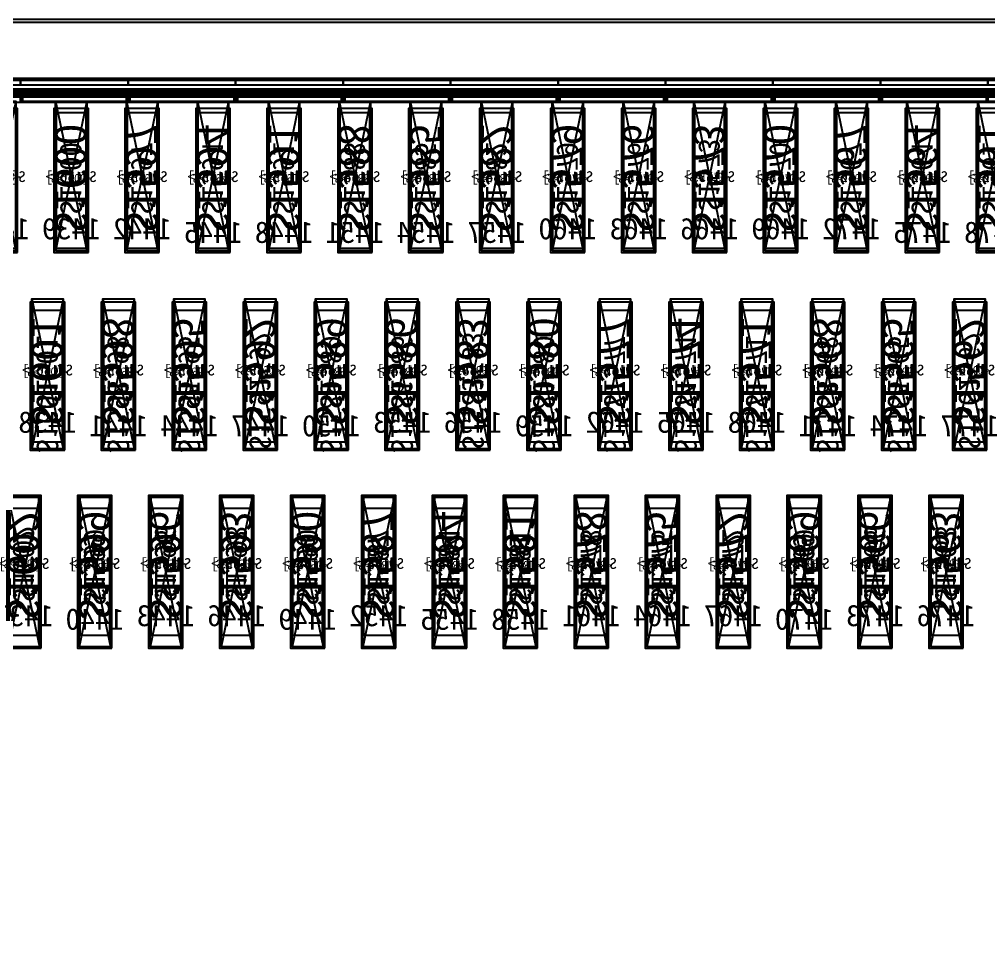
# Model space of a CAD drawing. Header units: millimetres. Extents: x 427 to 2444, y 137 to 817.
# Drawn here: x 1131.0962 to 1131.5471, y 301.2176 to 301.6514 of the extents above; entities that cross this region are included whole.
import ezdxf
from ezdxf.enums import TextEntityAlignment as Align

# ---------------------------------------------------------------- set-up
doc = ezdxf.new("R2010")
doc.units = ezdxf.units.MM
for name, color, linetype in [('L0', 211, 'Continuous'), ('L102', 91, 'Continuous'), ('L114', 213, 'Continuous'), ('L240', 60, 'Continuous'), ('L241', 200, 'Continuous'), ('L242', 51, 'Continuous'), ('L245', 53, 'Continuous'), ('L246', 93, 'Continuous'), ('L247', 13, 'Continuous'), ('L59', 140, 'Continuous'), ('L63', 4, 'Continuous'), ('L98', 150, 'Continuous')]:
    doc.layers.add(name, color=color, linetype=linetype)
doc.styles.add('txt', font='simhei.ttf')

# ---------------------------------------------------------------- blocks, each defined once
blk = doc.blocks.new('HX8394_F_PAD')
at = {"layer": 'L0'}
blk.add_lwpolyline([(-13.86, -0.4025), (-13.86, 0.4025), (13.86, 0.4025), (13.86, -0.4025), (-13.86, -0.4025)], close=True, dxfattribs=at)
at = {"layer": 'L241'}
blk.add_lwpolyline([(-13.9, -0.435), (-13.9, 0.435), (13.9, 0.435), (13.9, -0.435), (-13.9, -0.435)], close=True, dxfattribs=at)
at = {"layer": 'L242'}
for points in [[(4.091, 0.3285), (4.0895, 0.33), (4.0895, 0.392), (4.091, 0.3935), (4.104, 0.3935), (4.1055, 0.392), (4.1055, 0.33), (4.104, 0.3285), (4.091, 0.3285)], [(4.124, 0.3285), (4.1225, 0.33), (4.1225, 0.392), (4.124, 0.3935), (4.137, 0.3935), (4.1385, 0.392), (4.1385, 0.33), (4.137, 0.3285), (4.124, 0.3285)], [(4.157, 0.3285), (4.1555, 0.33), (4.1555, 0.392), (4.157, 0.3935), (4.17, 0.3935), (4.1715, 0.392), (4.1715, 0.33), (4.17, 0.3285), (4.157, 0.3285)], [(4.19, 0.3285), (4.1885, 0.33), (4.1885, 0.392), (4.19, 0.3935), (4.203, 0.3935), (4.2045, 0.392), (4.2045, 0.33), (4.203, 0.3285), (4.19, 0.3285)], [(4.223, 0.3285), (4.2215, 0.33), (4.2215, 0.392), (4.223, 0.3935), (4.236, 0.3935), (4.2375, 0.392), (4.2375, 0.33), (4.236, 0.3285), (4.223, 0.3285)], [(4.256, 0.3285), (4.2545, 0.33), (4.2545, 0.392), (4.256, 0.3935), (4.269, 0.3935), (4.2705, 0.392), (4.2705, 0.33), (4.269, 0.3285), (4.256, 0.3285)], [(4.289, 0.3285), (4.2875, 0.33), (4.2875, 0.392), (4.289, 0.3935), (4.302, 0.3935), (4.3035, 0.392), (4.3035, 0.33), (4.302, 0.3285), (4.289, 0.3285)], [(4.322, 0.3285), (4.3205, 0.33), (4.3205, 0.392), (4.322, 0.3935), (4.335, 0.3935), (4.3365, 0.392), (4.3365, 0.33), (4.335, 0.3285), (4.322, 0.3285)], [(4.355, 0.3285), (4.3535, 0.33), (4.3535, 0.392), (4.355, 0.3935), (4.368, 0.3935), (4.3695, 0.392), (4.3695, 0.33), (4.368, 0.3285), (4.355, 0.3285)], [(4.388, 0.3285), (4.3865, 0.33), (4.3865, 0.392), (4.388, 0.3935), (4.401, 0.3935), (4.4025, 0.392), (4.4025, 0.33), (4.401, 0.3285), (4.388, 0.3285)], [(4.421, 0.3285), (4.4195, 0.33), (4.4195, 0.392), (4.421, 0.3935), (4.434, 0.3935), (4.4355, 0.392), (4.4355, 0.33), (4.434, 0.3285), (4.421, 0.3285)], [(4.454, 0.3285), (4.4525, 0.33), (4.4525, 0.392), (4.454, 0.3935), (4.467, 0.3935), (4.4685, 0.392), (4.4685, 0.33), (4.467, 0.3285), (4.454, 0.3285)], [(4.487, 0.3285), (4.4855, 0.33), (4.4855, 0.392), (4.487, 0.3935), (4.5, 0.3935), (4.5015, 0.392), (4.5015, 0.33), (4.5, 0.3285), (4.487, 0.3285)], [(4.52, 0.3285), (4.5185, 0.33), (4.5185, 0.392), (4.52, 0.3935), (4.533, 0.3935), (4.5345, 0.392), (4.5345, 0.33), (4.533, 0.3285), (4.52, 0.3285)], [(4.102, 0.2385), (4.1005, 0.24), (4.1005, 0.302), (4.102, 0.3035), (4.115, 0.3035), (4.1165, 0.302), (4.1165, 0.24), (4.115, 0.2385), (4.102, 0.2385)], [(4.135, 0.2385), (4.1335, 0.24), (4.1335, 0.302), (4.135, 0.3035), (4.148, 0.3035), (4.1495, 0.302), (4.1495, 0.24), (4.148, 0.2385), (4.135, 0.2385)], [(4.168, 0.2385), (4.1665, 0.24), (4.1665, 0.302), (4.168, 0.3035), (4.181, 0.3035), (4.1825, 0.302), (4.1825, 0.24), (4.181, 0.2385), (4.168, 0.2385)], [(4.201, 0.2385), (4.1995, 0.24), (4.1995, 0.302), (4.201, 0.3035), (4.214, 0.3035), (4.2155, 0.302), (4.2155, 0.24), (4.214, 0.2385), (4.201, 0.2385)], [(4.234, 0.2385), (4.2325, 0.24), (4.2325, 0.302), (4.234, 0.3035), (4.247, 0.3035), (4.2485, 0.302), (4.2485, 0.24), (4.247, 0.2385), (4.234, 0.2385)], [(4.267, 0.2385), (4.2655, 0.24), (4.2655, 0.302), (4.267, 0.3035), (4.28, 0.3035), (4.2815, 0.302), (4.2815, 0.24), (4.28, 0.2385), (4.267, 0.2385)], [(4.3, 0.2385), (4.2985, 0.24), (4.2985, 0.302), (4.3, 0.3035), (4.313, 0.3035), (4.3145, 0.302), (4.3145, 0.24), (4.313, 0.2385), (4.3, 0.2385)], [(4.333, 0.2385), (4.3315, 0.24), (4.3315, 0.302), (4.333, 0.3035), (4.346, 0.3035), (4.3475, 0.302), (4.3475, 0.24), (4.346, 0.2385), (4.333, 0.2385)], [(4.366, 0.2385), (4.3645, 0.24), (4.3645, 0.302), (4.366, 0.3035), (4.379, 0.3035), (4.3805, 0.302), (4.3805, 0.24), (4.379, 0.2385), (4.366, 0.2385)], [(4.399, 0.2385), (4.3975, 0.24), (4.3975, 0.302), (4.399, 0.3035), (4.412, 0.3035), (4.4135, 0.302), (4.4135, 0.24), (4.412, 0.2385), (4.399, 0.2385)], [(4.432, 0.2385), (4.4305, 0.24), (4.4305, 0.302), (4.432, 0.3035), (4.445, 0.3035), (4.4465, 0.302), (4.4465, 0.24), (4.445, 0.2385), (4.432, 0.2385)], [(4.465, 0.2385), (4.4635, 0.24), (4.4635, 0.302), (4.465, 0.3035), (4.478, 0.3035), (4.4795, 0.302), (4.4795, 0.24), (4.478, 0.2385), (4.465, 0.2385)], [(4.498, 0.2385), (4.4965, 0.24), (4.4965, 0.302), (4.498, 0.3035), (4.511, 0.3035), (4.5125, 0.302), (4.5125, 0.24), (4.511, 0.2385), (4.498, 0.2385)], [(4.531, 0.2385), (4.5295, 0.24), (4.5295, 0.302), (4.531, 0.3035), (4.544, 0.3035), (4.5455, 0.302), (4.5455, 0.24), (4.544, 0.2385), (4.531, 0.2385)], [(4.113, 0.1485), (4.1115, 0.15), (4.1115, 0.212), (4.113, 0.2135), (4.126, 0.2135), (4.1275, 0.212), (4.1275, 0.15), (4.126, 0.1485), (4.113, 0.1485)], [(4.146, 0.1485), (4.1445, 0.15), (4.1445, 0.212), (4.146, 0.2135), (4.159, 0.2135), (4.1605, 0.212), (4.1605, 0.15), (4.159, 0.1485), (4.146, 0.1485)], [(4.179, 0.1485), (4.1775, 0.15), (4.1775, 0.212), (4.179, 0.2135), (4.192, 0.2135), (4.1935, 0.212), (4.1935, 0.15), (4.192, 0.1485), (4.179, 0.1485)], [(4.212, 0.1485), (4.2105, 0.15), (4.2105, 0.212), (4.212, 0.2135), (4.225, 0.2135), (4.2265, 0.212), (4.2265, 0.15), (4.225, 0.1485), (4.212, 0.1485)], [(4.245, 0.1485), (4.2435, 0.15), (4.2435, 0.212), (4.245, 0.2135), (4.258, 0.2135), (4.2595, 0.212), (4.2595, 0.15), (4.258, 0.1485), (4.245, 0.1485)], [(4.278, 0.1485), (4.2765, 0.15), (4.2765, 0.212), (4.278, 0.2135), (4.291, 0.2135), (4.2925, 0.212), (4.2925, 0.15), (4.291, 0.1485), (4.278, 0.1485)], [(4.311, 0.1485), (4.3095, 0.15), (4.3095, 0.212), (4.311, 0.2135), (4.324, 0.2135), (4.3255, 0.212), (4.3255, 0.15), (4.324, 0.1485), (4.311, 0.1485)], [(4.344, 0.1485), (4.3425, 0.15), (4.3425, 0.212), (4.344, 0.2135), (4.357, 0.2135), (4.3585, 0.212), (4.3585, 0.15), (4.357, 0.1485), (4.344, 0.1485)], [(4.377, 0.1485), (4.3755, 0.15), (4.3755, 0.212), (4.377, 0.2135), (4.39, 0.2135), (4.3915, 0.212), (4.3915, 0.15), (4.39, 0.1485), (4.377, 0.1485)], [(4.41, 0.1485), (4.4085, 0.15), (4.4085, 0.212), (4.41, 0.2135), (4.423, 0.2135), (4.4245, 0.212), (4.4245, 0.15), (4.423, 0.1485), (4.41, 0.1485)], [(4.443, 0.1485), (4.4415, 0.15), (4.4415, 0.212), (4.443, 0.2135), (4.456, 0.2135), (4.4575, 0.212), (4.4575, 0.15), (4.456, 0.1485), (4.443, 0.1485)], [(4.476, 0.1485), (4.4745, 0.15), (4.4745, 0.212), (4.476, 0.2135), (4.489, 0.2135), (4.4905, 0.212), (4.4905, 0.15), (4.489, 0.1485), (4.476, 0.1485)], [(4.509, 0.1485), (4.5075, 0.15), (4.5075, 0.212), (4.509, 0.2135), (4.522, 0.2135), (4.5235, 0.212), (4.5235, 0.15), (4.522, 0.1485), (4.509, 0.1485)], [(4.542, 0.1485), (4.5405, 0.15), (4.5405, 0.212), (4.542, 0.2135), (4.555, 0.2135), (4.5565, 0.212), (4.5565, 0.15), (4.555, 0.1485), (4.542, 0.1485)]]:
    blk.add_lwpolyline(points, close=True, dxfattribs=at)
at = {"layer": 'L247', "style": 'txt'}
for s, p in [('S1573', (4.2295, 0.362666)), ('S1561', (4.0975, 0.361)), ('S1564', (4.1305, 0.361)), ('S1567', (4.1635, 0.361)), ('S1570', (4.1965, 0.361)), ('S1576', (4.2625, 0.361)), ('S1579', (4.2955, 0.361)), ('S1582', (4.3285, 0.361)), ('S1585', (4.3615, 0.361)), ('S1588', (4.3945, 0.361)), ('S1591', (4.4275, 0.361)), ('S1594', (4.4605, 0.361)), ('S1597', (4.4935, 0.361)), ('S1600', (4.5265, 0.361)), ('S1562', (4.1085, 0.272666)), ('S1583', (4.3395, 0.272666)), ('S1592', (4.4385, 0.272666)), ('S1565', (4.1415, 0.271)), ('S1568', (4.1745, 0.271)), ('S1571', (4.2075, 0.271)), ('S1574', (4.2405, 0.271)), ('S1577', (4.2735, 0.271)), ('S1580', (4.3065, 0.271)), ('S1586', (4.3725, 0.271)), ('S1589', (4.4055, 0.271)), ('S1595', (4.4715, 0.271)), ('S1598', (4.5045, 0.271)), ('S1601', (4.5375, 0.271)), ('S1563', (4.1195, 0.182666)), ('S1566', (4.1525, 0.182666)), ('S1593', (4.4495, 0.182666)), ('S1596', (4.4825, 0.182666)), ('S1602', (4.5485, 0.182666)), ('S1569', (4.1855, 0.181)), ('S1572', (4.2185, 0.181)), ('S1575', (4.2515, 0.181)), ('S1578', (4.2845, 0.181)), ('S1581', (4.3175, 0.181)), ('S1584', (4.3505, 0.181)), ('S1587', (4.3835, 0.181)), ('S1590', (4.4165, 0.181)), ('S1599', (4.5155, 0.181))]:
    blk.add_text(s, height=0.01, rotation=90, dxfattribs=at).set_placement(p, align=Align.MIDDLE_CENTER)
blk = doc.blocks.new('NTBUMP_65X16')
at = {"layer": 'L242'}
blk.add_lwpolyline([(-0.008, -0.0325), (-0.008, 0.0325), (0.008, 0.0325), (0.008, -0.0325), (-0.008, -0.0325)], close=True, dxfattribs=at)
blk = doc.blocks.new('ILI9881C_AA_NTBUMP_PM_875UM')
at = {"layer": 'L241'}
blk.add_lwpolyline([(-13.92, -0.4375), (-13.92, 0.4375), (13.92, 0.4375), (13.92, -0.4375), (-13.92, -0.4375)], close=True, dxfattribs=at)
at = {"rotation": 180}
for p in [(4.0975, 0.365), (4.1305, 0.365), (4.1635, 0.365), (4.1965, 0.365), (4.2295, 0.365), (4.2625, 0.365), (4.2955, 0.365), (4.3285, 0.365), (4.3615, 0.365), (4.3945, 0.365), (4.4275, 0.365), (4.4605, 0.365), (4.4935, 0.365), (4.5265, 0.365), (4.1085, 0.275), (4.1415, 0.275), (4.1745, 0.275), (4.2075, 0.275), (4.2405, 0.275), (4.2735, 0.275), (4.3065, 0.275), (4.3395, 0.275), (4.3725, 0.275), (4.4055, 0.275), (4.4385, 0.275), (4.4715, 0.275), (4.5045, 0.275), (4.5375, 0.275), (4.1195, 0.185), (4.1525, 0.185), (4.1855, 0.185), (4.2185, 0.185), (4.2515, 0.185), (4.2845, 0.185), (4.3175, 0.185), (4.3505, 0.185), (4.3835, 0.185), (4.4165, 0.185), (4.4495, 0.185), (4.4825, 0.185), (4.5155, 0.185), (4.5485, 0.185)]:
    blk.add_blockref('NTBUMP_65X16', p, dxfattribs=at)
at = {"layer": 'L246', "style": 'txt'}
for s, p in [('S1561', (4.0975, 0.365)), ('S1564', (4.1305, 0.365)), ('S1567', (4.1635, 0.365)), ('S1570', (4.1965, 0.365)), ('S1573', (4.2295, 0.365)), ('S1576', (4.2625, 0.365)), ('S1579', (4.2955, 0.365)), ('S1582', (4.3285, 0.365)), ('S1585', (4.3615, 0.365)), ('S1588', (4.3945, 0.365)), ('S1591', (4.4275, 0.365)), ('S1594', (4.4605, 0.365)), ('S1597', (4.4935, 0.365)), ('S1600', (4.5265, 0.365)), ('S1562', (4.1085, 0.275)), ('S1565', (4.1415, 0.275)), ('S1568', (4.1745, 0.275)), ('S1571', (4.2075, 0.275)), ('S1574', (4.2405, 0.275)), ('S1577', (4.2735, 0.275)), ('S1580', (4.3065, 0.275)), ('S1583', (4.3395, 0.275)), ('S1586', (4.3725, 0.275)), ('S1589', (4.4055, 0.275)), ('S1592', (4.4385, 0.275)), ('S1595', (4.4715, 0.275)), ('S1598', (4.5045, 0.275)), ('S1601', (4.5375, 0.275)), ('S1563', (4.1195, 0.185)), ('S1566', (4.1525, 0.185)), ('S1569', (4.1855, 0.185)), ('S1572', (4.2185, 0.185)), ('S1575', (4.2515, 0.185)), ('S1578', (4.2845, 0.185)), ('S1581', (4.3175, 0.185)), ('S1584', (4.3505, 0.185)), ('S1587', (4.3835, 0.185)), ('S1590', (4.4165, 0.185)), ('S1593', (4.4495, 0.185)), ('S1596', (4.4825, 0.185)), ('S1599', (4.5155, 0.185)), ('S1602', (4.5485, 0.185))]:
    blk.add_text(s, height=0.015, rotation=90, dxfattribs=at).set_placement(p, align=Align.MIDDLE_CENTER)
for s, p in [('1478', (4.0975, 0.34)), ('1475', (4.1305, 0.34)), ('1472', (4.1635, 0.341666)), ('1469', (4.1965, 0.341666)), ('1466', (4.2295, 0.341666)), ('1463', (4.2625, 0.341666)), ('1460', (4.2955, 0.341666)), ('1457', (4.3285, 0.34)), ('1454', (4.3615, 0.34)), ('1451', (4.3945, 0.34)), ('1448', (4.4275, 0.34)), ('1445', (4.4605, 0.34)), ('1442', (4.4935, 0.341666)), ('1439', (4.5265, 0.341666)), ('1436', (4.5595, 0.341666)), ('1477', (4.1085, 0.25)), ('1474', (4.1415, 0.25)), ('1471', (4.1745, 0.25)), ('1468', (4.2075, 0.251666)), ('1465', (4.2405, 0.251666)), ('1462', (4.2735, 0.251666)), ('1459', (4.3065, 0.25)), ('1456', (4.3395, 0.251666)), ('1453', (4.3725, 0.251666)), ('1450', (4.4055, 0.25)), ('1447', (4.4385, 0.25)), ('1444', (4.4715, 0.25)), ('1441', (4.5045, 0.25)), ('1438', (4.5375, 0.251666)), ('1476', (4.1195, 0.161666)), ('1473', (4.1525, 0.161666)), ('1470', (4.1855, 0.16)), ('1467', (4.2185, 0.161666)), ('1464', (4.2515, 0.161666)), ('1461', (4.2845, 0.161666)), ('1458', (4.3175, 0.16)), ('1455', (4.3505, 0.16)), ('1452', (4.3835, 0.161666)), ('1449', (4.4165, 0.16)), ('1446', (4.4495, 0.161666)), ('1443', (4.4825, 0.161666)), ('1440', (4.5155, 0.16)), ('1437', (4.5485, 0.161666))]:
    blk.add_text(s, height=0.01, dxfattribs=at).set_placement(p, align=Align.MIDDLE_CENTER)
blk = doc.blocks.new('OUT_3BUMP')
at = {"layer": 'L242'}
for points in [[(0, 0.206), (0, 0.271), (0.016, 0.271), (0.016, 0.206), (0, 0.206)], [(0.011, 0.116), (0.011, 0.181), (0.027, 0.181), (0.027, 0.116), (0.011, 0.116)], [(0.022, 0.026), (0.022, 0.091), (0.038, 0.091), (0.038, 0.026), (0.022, 0.026)]]:
    blk.add_lwpolyline(points, close=True, dxfattribs=at)
blk = doc.blocks.new('JD9365Z_PAD_20170829_Y880')
at = {"layer": 'L241'}
blk.add_lwpolyline([(-13.95, -0.41), (-13.95, 0.41), (13.95, 0.41), (13.95, -0.41), (-13.95, -0.41)], close=True, dxfattribs=at)
at = {"row_count": 1, "column_count": 372, "row_spacing": 0.245, "column_spacing": 0.033}
blk.add_blockref('OUT_3BUMP', (1.3835, 0.13), dxfattribs=at)
at = {"layer": 'L240', "style": 'txt'}
for s, p in [('S[1321]', (4.0975, 0.369333)), ('S[1324]', (4.1305, 0.369333)), ('S[1327]', (4.1635, 0.369333)), ('S[1330]', (4.1965, 0.369333)), ('S[1333]', (4.2295, 0.369333)), ('S[1336]', (4.2625, 0.369333)), ('S[1339]', (4.2955, 0.369333)), ('S[1342]', (4.3285, 0.369333)), ('S[1345]', (4.3615, 0.369333)), ('S[1348]', (4.3945, 0.369333)), ('S[1351]', (4.4275, 0.369333)), ('S[1354]', (4.4605, 0.369333)), ('S[1357]', (4.4935, 0.369333)), ('S[1360]', (4.5265, 0.369333)), ('S[1363]', (4.5595, 0.369333)), ('S[1322]', (4.1085, 0.279333)), ('S[1325]', (4.1415, 0.279333)), ('S[1328]', (4.1745, 0.279333)), ('S[1331]', (4.2075, 0.279333)), ('S[1334]', (4.2405, 0.279333)), ('S[1337]', (4.2735, 0.279333)), ('S[1340]', (4.3065, 0.279333)), ('S[1343]', (4.3395, 0.279333)), ('S[1346]', (4.3725, 0.279333)), ('S[1349]', (4.4055, 0.279333)), ('S[1352]', (4.4385, 0.279333)), ('S[1355]', (4.4715, 0.279333)), ('S[1358]', (4.5045, 0.279333)), ('S[1361]', (4.5375, 0.279333)), ('S[1323]', (4.1195, 0.189333)), ('S[1326]', (4.1525, 0.189333)), ('S[1329]', (4.1855, 0.189333)), ('S[1332]', (4.2185, 0.189333)), ('S[1335]', (4.2515, 0.189333)), ('S[1338]', (4.2845, 0.189333)), ('S[1341]', (4.3175, 0.189333)), ('S[1344]', (4.3505, 0.189333)), ('S[1347]', (4.3835, 0.189333)), ('S[1350]', (4.4165, 0.189333)), ('S[1353]', (4.4495, 0.189333)), ('S[1356]', (4.4825, 0.189333)), ('S[1359]', (4.5155, 0.189333)), ('S[1362]', (4.5485, 0.189333))]:
    blk.add_text(s, height=0.005, dxfattribs=at).set_placement(p, align=Align.MIDDLE_CENTER)
blk = doc.blocks.new('NV3052C3P_BUMP_ORI_20190911')
at = {"layer": 'L241'}
blk.add_lwpolyline([(-13.8, -0.398), (-13.8, 0.398), (13.8, 0.398), (13.8, -0.398), (-13.8, -0.398)], close=True, dxfattribs=at)
at = {"layer": 'L242'}
for points in [[(4.0895, 0.32), (4.0895, 0.385), (4.1055, 0.385), (4.1055, 0.32), (4.0895, 0.32)], [(4.1225, 0.32), (4.1225, 0.385), (4.1385, 0.385), (4.1385, 0.32), (4.1225, 0.32)], [(4.1555, 0.32), (4.1555, 0.385), (4.1715, 0.385), (4.1715, 0.32), (4.1555, 0.32)], [(4.1885, 0.32), (4.1885, 0.385), (4.2045, 0.385), (4.2045, 0.32), (4.1885, 0.32)], [(4.2215, 0.32), (4.2215, 0.385), (4.2375, 0.385), (4.2375, 0.32), (4.2215, 0.32)], [(4.2545, 0.32), (4.2545, 0.385), (4.2705, 0.385), (4.2705, 0.32), (4.2545, 0.32)], [(4.2875, 0.32), (4.2875, 0.385), (4.3035, 0.385), (4.3035, 0.32), (4.2875, 0.32)], [(4.3205, 0.32), (4.3205, 0.385), (4.3365, 0.385), (4.3365, 0.32), (4.3205, 0.32)], [(4.3535, 0.32), (4.3535, 0.385), (4.3695, 0.385), (4.3695, 0.32), (4.3535, 0.32)], [(4.3865, 0.32), (4.3865, 0.385), (4.4025, 0.385), (4.4025, 0.32), (4.3865, 0.32)], [(4.4195, 0.32), (4.4195, 0.385), (4.4355, 0.385), (4.4355, 0.32), (4.4195, 0.32)], [(4.4525, 0.32), (4.4525, 0.385), (4.4685, 0.385), (4.4685, 0.32), (4.4525, 0.32)], [(4.4855, 0.32), (4.4855, 0.385), (4.5015, 0.385), (4.5015, 0.32), (4.4855, 0.32)], [(4.5185, 0.32), (4.5185, 0.385), (4.5345, 0.385), (4.5345, 0.32), (4.5185, 0.32)], [(4.1005, 0.23), (4.1005, 0.295), (4.1165, 0.295), (4.1165, 0.23), (4.1005, 0.23)], [(4.1335, 0.23), (4.1335, 0.295), (4.1495, 0.295), (4.1495, 0.23), (4.1335, 0.23)], [(4.1665, 0.23), (4.1665, 0.295), (4.1825, 0.295), (4.1825, 0.23), (4.1665, 0.23)], [(4.1995, 0.23), (4.1995, 0.295), (4.2155, 0.295), (4.2155, 0.23), (4.1995, 0.23)], [(4.2325, 0.23), (4.2325, 0.295), (4.2485, 0.295), (4.2485, 0.23), (4.2325, 0.23)], [(4.2655, 0.23), (4.2655, 0.295), (4.2815, 0.295), (4.2815, 0.23), (4.2655, 0.23)], [(4.2985, 0.23), (4.2985, 0.295), (4.3145, 0.295), (4.3145, 0.23), (4.2985, 0.23)], [(4.3315, 0.23), (4.3315, 0.295), (4.3475, 0.295), (4.3475, 0.23), (4.3315, 0.23)], [(4.3645, 0.23), (4.3645, 0.295), (4.3805, 0.295), (4.3805, 0.23), (4.3645, 0.23)], [(4.3975, 0.23), (4.3975, 0.295), (4.4135, 0.295), (4.4135, 0.23), (4.3975, 0.23)], [(4.4305, 0.23), (4.4305, 0.295), (4.4465, 0.295), (4.4465, 0.23), (4.4305, 0.23)], [(4.4635, 0.23), (4.4635, 0.295), (4.4795, 0.295), (4.4795, 0.23), (4.4635, 0.23)], [(4.4965, 0.23), (4.4965, 0.295), (4.5125, 0.295), (4.5125, 0.23), (4.4965, 0.23)], [(4.5295, 0.23), (4.5295, 0.295), (4.5455, 0.295), (4.5455, 0.23), (4.5295, 0.23)], [(4.1115, 0.14), (4.1115, 0.205), (4.1275, 0.205), (4.1275, 0.14), (4.1115, 0.14)], [(4.1445, 0.14), (4.1445, 0.205), (4.1605, 0.205), (4.1605, 0.14), (4.1445, 0.14)], [(4.1775, 0.14), (4.1775, 0.205), (4.1935, 0.205), (4.1935, 0.14), (4.1775, 0.14)], [(4.2105, 0.14), (4.2105, 0.205), (4.2265, 0.205), (4.2265, 0.14), (4.2105, 0.14)], [(4.2435, 0.14), (4.2435, 0.205), (4.2595, 0.205), (4.2595, 0.14), (4.2435, 0.14)], [(4.2765, 0.14), (4.2765, 0.205), (4.2925, 0.205), (4.2925, 0.14), (4.2765, 0.14)], [(4.3095, 0.14), (4.3095, 0.205), (4.3255, 0.205), (4.3255, 0.14), (4.3095, 0.14)], [(4.3425, 0.14), (4.3425, 0.205), (4.3585, 0.205), (4.3585, 0.14), (4.3425, 0.14)], [(4.3755, 0.14), (4.3755, 0.205), (4.3915, 0.205), (4.3915, 0.14), (4.3755, 0.14)], [(4.4085, 0.14), (4.4085, 0.205), (4.4245, 0.205), (4.4245, 0.14), (4.4085, 0.14)], [(4.4415, 0.14), (4.4415, 0.205), (4.4575, 0.205), (4.4575, 0.14), (4.4415, 0.14)], [(4.4745, 0.14), (4.4745, 0.205), (4.4905, 0.205), (4.4905, 0.14), (4.4745, 0.14)], [(4.5075, 0.14), (4.5075, 0.205), (4.5235, 0.205), (4.5235, 0.14), (4.5075, 0.14)], [(4.5405, 0.14), (4.5405, 0.205), (4.5565, 0.205), (4.5565, 0.14), (4.5405, 0.14)]]:
    blk.add_lwpolyline(points, close=True, dxfattribs=at)
at = {"layer": 'L245', "style": 'txt'}
for s, p in [('S<1561>', (4.097473, 0.353333)), ('S<1564>', (4.130473, 0.353333)), ('S<1567>', (4.163473, 0.353333)), ('S<1570>', (4.196473, 0.353333)), ('S<1573>', (4.229473, 0.353333)), ('S<1576>', (4.262473, 0.353333)), ('S<1579>', (4.295473, 0.353333)), ('S<1582>', (4.328473, 0.353333)), ('S<1585>', (4.361473, 0.353333)), ('S<1588>', (4.394473, 0.353333)), ('S<1591>', (4.427473, 0.353333)), ('S<1594>', (4.460473, 0.353333)), ('S<1597>', (4.493473, 0.353333)), ('S<1600>', (4.526473, 0.353333)), ('S<1603>', (4.559473, 0.353333)), ('S<1562>', (4.108473, 0.263333)), ('S<1565>', (4.141473, 0.263333)), ('S<1568>', (4.174473, 0.263333)), ('S<1571>', (4.207473, 0.263333)), ('S<1574>', (4.240473, 0.263333)), ('S<1577>', (4.273473, 0.263333)), ('S<1580>', (4.306473, 0.263333)), ('S<1583>', (4.339473, 0.263333)), ('S<1586>', (4.372473, 0.263333)), ('S<1589>', (4.405473, 0.263333)), ('S<1592>', (4.438473, 0.263333)), ('S<1595>', (4.471473, 0.263333)), ('S<1598>', (4.504473, 0.263333)), ('S<1601>', (4.537473, 0.263333)), ('S<1563>', (4.119473, 0.173333)), ('S<1566>', (4.152473, 0.173333)), ('S<1569>', (4.185473, 0.173333)), ('S<1572>', (4.218473, 0.173333)), ('S<1575>', (4.251473, 0.173333)), ('S<1578>', (4.284473, 0.173333)), ('S<1581>', (4.317473, 0.173333)), ('S<1584>', (4.350473, 0.173333)), ('S<1587>', (4.383473, 0.173333)), ('S<1590>', (4.416473, 0.173333)), ('S<1593>', (4.449473, 0.173333)), ('S<1596>', (4.482473, 0.173333)), ('S<1599>', (4.515473, 0.173333)), ('S<1602>', (4.548473, 0.173333))]:
    blk.add_text(s, height=0.005, dxfattribs=at).set_placement(p, align=Align.MIDDLE_CENTER)
blk = doc.blocks.new('BUMP_14_65')
at = {"layer": 'L242'}
blk.add_lwpolyline([(-0.007, -0.022), (-0.007, 0.043), (0.007, 0.043), (0.007, -0.022), (-0.007, -0.022)], close=True, dxfattribs=at)
blk = doc.blocks.new('FL11283_A_OTHER')
at = {"layer": 'L102'}
blk.add_lwpolyline([(0, 0), (0, 0.41), (13.86, 0.41), (13.86, 0), (0, 0)], close=True, dxfattribs=at)
at = {"layer": 'L241'}
blk.add_lwpolyline([(-13.86, -0.41), (-13.86, 0.41), (13.86, 0.41), (13.86, 0.404), (-13.854, 0.404), (-13.854, -0.404), (13.854, -0.404), (13.854, 0.404), (13.86, 0.404), (13.86, -0.41), (-13.86, -0.41)], close=True, dxfattribs=at)
at = {"layer": 'L59'}
blk.add_lwpolyline([(-13.86, -0.41), (-13.86, 0.41), (13.86, 0.41), (13.86, -0.41), (-13.86, -0.41)], close=True, dxfattribs=at)
for p in [(4.0975, 0.358), (4.1305, 0.358), (4.1635, 0.358), (4.1965, 0.358), (4.2295, 0.358), (4.2625, 0.358), (4.2955, 0.358), (4.3285, 0.358), (4.3615, 0.358), (4.3945, 0.358), (4.4275, 0.358), (4.4605, 0.358), (4.4935, 0.358), (4.5265, 0.358), (4.1085, 0.268), (4.1415, 0.268), (4.1745, 0.268), (4.2075, 0.268), (4.2405, 0.268), (4.2735, 0.268), (4.3065, 0.268), (4.3395, 0.268), (4.3725, 0.268), (4.4055, 0.268), (4.4385, 0.268), (4.4715, 0.268), (4.5045, 0.268), (4.5375, 0.268), (4.1195, 0.178), (4.1525, 0.178), (4.1855, 0.178), (4.2185, 0.178), (4.2515, 0.178), (4.2845, 0.178), (4.3175, 0.178), (4.3505, 0.178), (4.3835, 0.178), (4.4165, 0.178), (4.4495, 0.178), (4.4825, 0.178), (4.5155, 0.178), (4.5485, 0.178)]:
    blk.add_blockref('BUMP_14_65', p)
at = {"layer": 'L102', "style": 'txt'}
for s, p in [('S1561', (4.0975, 0.3685)), ('S1564', (4.1305, 0.3685)), ('S1567', (4.1635, 0.3685)), ('S1570', (4.1965, 0.3685)), ('S1573', (4.2295, 0.370166)), ('S1576', (4.2625, 0.3685)), ('S1579', (4.2955, 0.3685)), ('S1582', (4.3285, 0.3685)), ('S1585', (4.3615, 0.3685)), ('S1588', (4.3945, 0.3685)), ('S1591', (4.4275, 0.3685)), ('S1594', (4.4605, 0.3685)), ('S1597', (4.4935, 0.3685)), ('S1600', (4.5265, 0.3685)), ('S1562', (4.1085, 0.259166)), ('S1583', (4.3395, 0.259166)), ('S1592', (4.4385, 0.259166)), ('S1565', (4.1415, 0.2575)), ('S1568', (4.1745, 0.2575)), ('S1571', (4.2075, 0.2575)), ('S1574', (4.2405, 0.2575)), ('S1577', (4.2735, 0.2575)), ('S1580', (4.3065, 0.2575)), ('S1586', (4.3725, 0.2575)), ('S1589', (4.4055, 0.2575)), ('S1595', (4.4715, 0.2575)), ('S1598', (4.5045, 0.2575)), ('S1601', (4.5375, 0.2575)), ('S1563', (4.1195, 0.188166)), ('S1566', (4.1525, 0.188166)), ('S1584', (4.3505, 0.1865)), ('S1593', (4.4495, 0.188166)), ('S1596', (4.4825, 0.188166)), ('S1602', (4.5485, 0.188166)), ('S1569', (4.1855, 0.1865)), ('S1572', (4.2185, 0.1865)), ('S1575', (4.2515, 0.1865)), ('S1578', (4.2845, 0.1865)), ('S1581', (4.3175, 0.1865)), ('S1587', (4.3835, 0.1865)), ('S1590', (4.4165, 0.1865)), ('S1599', (4.5155, 0.1865))]:
    blk.add_text(s, height=0.01, rotation=90, dxfattribs=at).set_placement(p, align=Align.MIDDLE_CENTER)
blk = doc.blocks.new('GC9702_LCDPAD_BUMP')
at = {"layer": 'L242'}
blk.add_lwpolyline([(-0.008, -0.0325), (-0.008, 0.0325), (0.008, 0.0325), (0.008, -0.0325), (-0.008, -0.0325)], close=True, dxfattribs=at)
blk = doc.blocks.new('GC9702_BUMP_NOCOMPENSATION')
at = {"layer": 'L114', "const_width": 0.004}
for points in [[(4.05, 0.378), (4.1, 0.378)], [(4.05, 0.378), (4.1, 0.378)], [(4.05, 0.378), (4.1, 0.378)], [(4.05, 0.378), (4.1, 0.378)], [(4.1, 0.378), (4.15, 0.378)], [(4.1, 0.378), (4.15, 0.378)], [(4.1, 0.378), (4.15, 0.378)], [(4.1, 0.378), (4.15, 0.378)], [(4.15, 0.378), (4.2, 0.378)], [(4.15, 0.378), (4.2, 0.378)], [(4.15, 0.378), (4.2, 0.378)], [(4.15, 0.378), (4.2, 0.378)], [(4.2, 0.378), (4.25, 0.378)], [(4.2, 0.378), (4.25, 0.378)], [(4.2, 0.378), (4.25, 0.378)], [(4.2, 0.378), (4.25, 0.378)], [(4.25, 0.378), (4.3, 0.378)], [(4.25, 0.378), (4.3, 0.378)], [(4.25, 0.378), (4.3, 0.378)], [(4.25, 0.378), (4.3, 0.378)], [(4.3, 0.378), (4.35, 0.378)], [(4.3, 0.378), (4.35, 0.378)], [(4.3, 0.378), (4.35, 0.378)], [(4.3, 0.378), (4.35, 0.378)], [(4.35, 0.378), (4.4, 0.378)], [(4.35, 0.378), (4.4, 0.378)], [(4.35, 0.378), (4.4, 0.378)], [(4.35, 0.378), (4.4, 0.378)], [(4.4, 0.378), (4.45, 0.378)], [(4.4, 0.378), (4.45, 0.378)], [(4.4, 0.378), (4.45, 0.378)], [(4.4, 0.378), (4.45, 0.378)], [(4.45, 0.378), (4.5, 0.378)], [(4.45, 0.378), (4.5, 0.378)], [(4.45, 0.378), (4.5, 0.378)], [(4.45, 0.378), (4.5, 0.378)], [(4.5, 0.378), (4.55, 0.378)], [(4.5, 0.378), (4.55, 0.378)], [(4.5, 0.378), (4.55, 0.378)], [(4.5, 0.378), (4.55, 0.378)], [(4.55, 0.378), (4.6, 0.378)], [(4.55, 0.378), (4.6, 0.378)], [(4.55, 0.378), (4.6, 0.378)], [(4.55, 0.378), (4.6, 0.378)]]:
    blk.add_lwpolyline(points, dxfattribs=at)
at = {"layer": 'L114'}
for points in [[(4.05, 0.374), (4.05, 0.38), (4.1, 0.38), (4.1, 0.374), (4.05, 0.374)], [(4.05, 0.374), (4.05, 0.38), (4.1, 0.38), (4.1, 0.374), (4.05, 0.374)], [(4.1, 0.374), (4.1, 0.38), (4.15, 0.38), (4.15, 0.374), (4.1, 0.374)], [(4.1, 0.374), (4.1, 0.38), (4.15, 0.38), (4.15, 0.374), (4.1, 0.374)], [(4.10074, 0.37443), (4.10074, 0.379), (4.14918, 0.379), (4.14918, 0.37443), (4.10074, 0.37443)], [(4.10074, 0.37443), (4.10074, 0.379), (4.14918, 0.379), (4.14918, 0.37443), (4.10074, 0.37443)], [(4.15, 0.374), (4.15, 0.38), (4.2, 0.38), (4.2, 0.374), (4.15, 0.374)], [(4.15, 0.374), (4.15, 0.38), (4.2, 0.38), (4.2, 0.374), (4.15, 0.374)], [(4.15074, 0.37443), (4.15074, 0.379), (4.19918, 0.379), (4.19918, 0.37443), (4.15074, 0.37443)], [(4.15074, 0.37443), (4.15074, 0.379), (4.19918, 0.379), (4.19918, 0.37443), (4.15074, 0.37443)], [(4.2, 0.374), (4.2, 0.38), (4.25, 0.38), (4.25, 0.374), (4.2, 0.374)], [(4.2, 0.374), (4.2, 0.38), (4.25, 0.38), (4.25, 0.374), (4.2, 0.374)], [(4.20074, 0.37443), (4.20074, 0.379), (4.24918, 0.379), (4.24918, 0.37443), (4.20074, 0.37443)], [(4.20074, 0.37443), (4.20074, 0.379), (4.24918, 0.379), (4.24918, 0.37443), (4.20074, 0.37443)], [(4.25, 0.374), (4.25, 0.38), (4.3, 0.38), (4.3, 0.374), (4.25, 0.374)], [(4.25, 0.374), (4.25, 0.38), (4.3, 0.38), (4.3, 0.374), (4.25, 0.374)], [(4.25074, 0.37443), (4.25074, 0.379), (4.29918, 0.379), (4.29918, 0.37443), (4.25074, 0.37443)], [(4.25074, 0.37443), (4.25074, 0.379), (4.29918, 0.379), (4.29918, 0.37443), (4.25074, 0.37443)], [(4.3, 0.374), (4.3, 0.38), (4.35, 0.38), (4.35, 0.374), (4.3, 0.374)], [(4.3, 0.374), (4.3, 0.38), (4.35, 0.38), (4.35, 0.374), (4.3, 0.374)], [(4.30074, 0.37443), (4.30074, 0.379), (4.34918, 0.379), (4.34918, 0.37443), (4.30074, 0.37443)], [(4.30074, 0.37443), (4.30074, 0.379), (4.34918, 0.379), (4.34918, 0.37443), (4.30074, 0.37443)], [(4.35, 0.374), (4.35, 0.38), (4.4, 0.38), (4.4, 0.374), (4.35, 0.374)], [(4.35, 0.374), (4.35, 0.38), (4.4, 0.38), (4.4, 0.374), (4.35, 0.374)], [(4.35074, 0.37443), (4.35074, 0.379), (4.39918, 0.379), (4.39918, 0.37443), (4.35074, 0.37443)], [(4.35074, 0.37443), (4.35074, 0.379), (4.39918, 0.379), (4.39918, 0.37443), (4.35074, 0.37443)], [(4.4, 0.374), (4.4, 0.38), (4.45, 0.38), (4.45, 0.374), (4.4, 0.374)], [(4.4, 0.374), (4.4, 0.38), (4.45, 0.38), (4.45, 0.374), (4.4, 0.374)], [(4.40074, 0.37443), (4.40074, 0.379), (4.44918, 0.379), (4.44918, 0.37443), (4.40074, 0.37443)], [(4.40074, 0.37443), (4.40074, 0.379), (4.44918, 0.379), (4.44918, 0.37443), (4.40074, 0.37443)], [(4.45, 0.374), (4.45, 0.38), (4.5, 0.38), (4.5, 0.374), (4.45, 0.374)], [(4.45, 0.374), (4.45, 0.38), (4.5, 0.38), (4.5, 0.374), (4.45, 0.374)], [(4.45074, 0.37443), (4.45074, 0.379), (4.49918, 0.379), (4.49918, 0.37443), (4.45074, 0.37443)], [(4.45074, 0.37443), (4.45074, 0.379), (4.49918, 0.379), (4.49918, 0.37443), (4.45074, 0.37443)], [(4.5, 0.374), (4.5, 0.38), (4.55, 0.38), (4.55, 0.374), (4.5, 0.374)], [(4.5, 0.374), (4.5, 0.38), (4.55, 0.38), (4.55, 0.374), (4.5, 0.374)], [(4.50074, 0.37443), (4.50074, 0.379), (4.54918, 0.379), (4.54918, 0.37443), (4.50074, 0.37443)], [(4.50074, 0.37443), (4.50074, 0.379), (4.54918, 0.379), (4.54918, 0.37443), (4.50074, 0.37443)], [(4.55, 0.374), (4.55, 0.38), (4.6, 0.38), (4.6, 0.374), (4.55, 0.374)], [(4.55, 0.374), (4.55, 0.38), (4.6, 0.38), (4.6, 0.374), (4.55, 0.374)]]:
    blk.add_lwpolyline(points, close=True, dxfattribs=at)
at = {"layer": 'L241'}
for points in [[(4.05, 0.382), (4.05, 0.385), (4.1, 0.385), (4.1, 0.382), (4.05, 0.382)], [(4.05, 0.382), (4.05, 0.385), (4.1, 0.385), (4.1, 0.382), (4.05, 0.382)], [(4.1, 0.382), (4.1, 0.385), (4.15, 0.385), (4.15, 0.382), (4.1, 0.382)], [(4.1, 0.382), (4.1, 0.385), (4.15, 0.385), (4.15, 0.382), (4.1, 0.382)], [(4.15, 0.382), (4.15, 0.385), (4.2, 0.385), (4.2, 0.382), (4.15, 0.382)], [(4.15, 0.382), (4.15, 0.385), (4.2, 0.385), (4.2, 0.382), (4.15, 0.382)], [(4.2, 0.382), (4.2, 0.385), (4.25, 0.385), (4.25, 0.382), (4.2, 0.382)], [(4.2, 0.382), (4.2, 0.385), (4.25, 0.385), (4.25, 0.382), (4.2, 0.382)], [(4.25, 0.382), (4.25, 0.385), (4.3, 0.385), (4.3, 0.382), (4.25, 0.382)], [(4.25, 0.382), (4.25, 0.385), (4.3, 0.385), (4.3, 0.382), (4.25, 0.382)], [(4.3, 0.382), (4.3, 0.385), (4.35, 0.385), (4.35, 0.382), (4.3, 0.382)], [(4.3, 0.382), (4.3, 0.385), (4.35, 0.385), (4.35, 0.382), (4.3, 0.382)], [(4.35, 0.382), (4.35, 0.385), (4.4, 0.385), (4.4, 0.382), (4.35, 0.382)], [(4.35, 0.382), (4.35, 0.385), (4.4, 0.385), (4.4, 0.382), (4.35, 0.382)], [(4.4, 0.382), (4.4, 0.385), (4.45, 0.385), (4.45, 0.382), (4.4, 0.382)], [(4.4, 0.382), (4.4, 0.385), (4.45, 0.385), (4.45, 0.382), (4.4, 0.382)], [(4.45, 0.382), (4.45, 0.385), (4.5, 0.385), (4.5, 0.382), (4.45, 0.382)], [(4.45, 0.382), (4.45, 0.385), (4.5, 0.385), (4.5, 0.382), (4.45, 0.382)], [(4.5, 0.382), (4.5, 0.385), (4.55, 0.385), (4.55, 0.382), (4.5, 0.382)], [(4.5, 0.382), (4.5, 0.385), (4.55, 0.385), (4.55, 0.382), (4.5, 0.382)], [(4.55, 0.382), (4.55, 0.385), (4.6, 0.385), (4.6, 0.382), (4.55, 0.382)], [(4.55, 0.382), (4.55, 0.385), (4.6, 0.385), (4.6, 0.382), (4.55, 0.382)]]:
    blk.add_lwpolyline(points, close=True, dxfattribs=at)
at = {"row_count": 1, "column_count": 413, "row_spacing": 0.065, "column_spacing": 0.033}
for p in [(0.0055, 0.3365), (0.0165, 0.2445), (0.0275, 0.1525)]:
    blk.add_blockref('GC9702_LCDPAD_BUMP', p, dxfattribs=at)
at = {"layer": 'L98', "style": 'txt'}
for s, p in [('S<1561>', (4.0975, 0.3385)), ('S<1564>', (4.1305, 0.3385)), ('S<1567>', (4.1635, 0.3385)), ('S<1570>', (4.1965, 0.3385)), ('S<1573>', (4.2295, 0.33917)), ('S<1576>', (4.2625, 0.3385)), ('S<1579>', (4.2955, 0.3385)), ('S<1582>', (4.3285, 0.3385)), ('S<1585>', (4.3615, 0.3385)), ('S<1588>', (4.3945, 0.3385)), ('S<1591>', (4.4275, 0.3385)), ('S<1594>', (4.4605, 0.3385)), ('S<1597>', (4.4935, 0.3385)), ('S<1600>', (4.5265, 0.3385)), ('S<1603>', (4.5595, 0.33917)), ('S<1562>', (4.1085, 0.24917)), ('S<1565>', (4.1415, 0.2485)), ('S<1568>', (4.1745, 0.2485)), ('S<1571>', (4.2075, 0.2485)), ('S<1574>', (4.2405, 0.2485)), ('S<1577>', (4.2735, 0.2485)), ('S<1580>', (4.3065, 0.2485)), ('S<1583>', (4.3395, 0.24917)), ('S<1586>', (4.3725, 0.2485)), ('S<1589>', (4.4055, 0.2485)), ('S<1592>', (4.4385, 0.24917)), ('S<1595>', (4.4715, 0.2485)), ('S<1598>', (4.5045, 0.2485)), ('S<1601>', (4.5375, 0.2485)), ('S<1563>', (4.1195, 0.15917)), ('S<1566>', (4.1525, 0.15917)), ('S<1569>', (4.1855, 0.15917)), ('S<1572>', (4.2185, 0.1585)), ('S<1575>', (4.2515, 0.1585)), ('S<1578>', (4.2845, 0.1585)), ('S<1581>', (4.3175, 0.1585)), ('S<1584>', (4.3505, 0.1585)), ('S<1587>', (4.3835, 0.1585)), ('S<1590>', (4.4165, 0.1585)), ('S<1593>', (4.4495, 0.15917)), ('S<1596>', (4.4825, 0.15917)), ('S<1599>', (4.5155, 0.15917)), ('S<1602>', (4.5485, 0.15917))]:
    blk.add_text(s, height=0.004, rotation=180, dxfattribs=at).set_placement(p, align=Align.MIDDLE_CENTER)
blk = doc.blocks.new('IC_GDS_ALL')
for name, p in [('ILI9881C_AA_NTBUMP_PM_875UM', (0, 0)), ('HX8394_F_PAD', (0, 0.004)), ('GC9702_BUMP_NOCOMPENSATION', (0, 0.0265)), ('NV3052C3P_BUMP_ORI_20190911', (0, 0.0125)), ('JD9365Z_PAD_20170829_Y880', (0, -0.0035)), ('FL11283_A_OTHER', (0, -0.0035))]:
    blk.add_blockref(name, p)
blk = doc.blocks.new('OUTPUT_PAD_SD')
at = {"color": 5, "linetype": 'Continuous'}
blk.add_lwpolyline([(0.00225, 0.078), (0.01675, 0.00825), (0.01675, 0.078), (0.00225, 0.00825)], dxfattribs=at)
at = {"layer": 'L63', "color": 5}
blk.add_lwpolyline([(0.00225, 0.00825), (0.00225, 0.078), (0.01675, 0.078), (0.01675, 0.00825), (0.00225, 0.00825)], close=True, dxfattribs=at)
blk = doc.blocks.new('OUTPUT_PAD_GATE')
at = {"color": 5, "linetype": 'Continuous'}
blk.add_lwpolyline([(0.00175, 0.07125), (0.01625, 0.0015), (0.01625, 0.07125), (0.00175, 0.0015)], dxfattribs=at)
at = {"layer": 'L63', "color": 5}
blk.add_lwpolyline([(0.00175, 0.0015), (0.00175, 0.07125), (0.01625, 0.07125), (0.01625, 0.0015), (0.00175, 0.0015)], close=True, dxfattribs=at)
blk = doc.blocks.new('IC_PAD_ALL')
at = {"row_count": 1, "row_spacing": 0.0685, "column_spacing": 0.066}
for name, p, column_count in [('OUTPUT_PAD_GATE', (0.004, 0.68425), 414), ('OUTPUT_PAD_SD', (0.0365, 0.6775), 414), ('OUTPUT_PAD_GATE', (0.026, 0.59225), 414), ('OUTPUT_PAD_SD', (0.0585, 0.5855), 413), ('OUTPUT_PAD_GATE', (-0.018, 0.5), 414), ('OUTPUT_PAD_SD', (0.0145, 0.49325), 414)]:
    blk.add_blockref(name, p, dxfattribs=dict(at, column_count=column_count))
blk = doc.blocks.new('IC_ALL')
at = {"yscale": -1, "rotation": 180}
blk.add_blockref('IC_GDS_ALL', (14, 0.4375), dxfattribs=at)
blk.add_blockref('IC_PAD_ALL', (0.3525, 0.083))
blk = doc.blocks.new('IC_FPC_OLB_ALL')
blk.add_blockref('IC_ALL', (1.188, 1.0245))

msp = doc.modelspace()

# ---------------------------------------------------------------- block references
msp.add_blockref('IC_FPC_OLB_ALL', (1120.45883, 299.75037))

doc.saveas('drawing.dxf')
